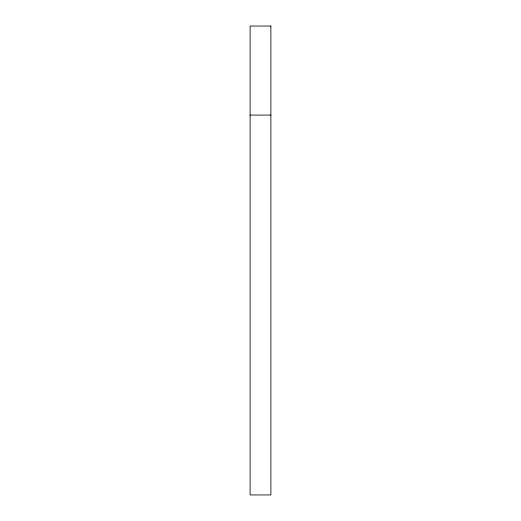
<?xml version="1.0" encoding="UTF-8"?>
<svg xmlns="http://www.w3.org/2000/svg" width="521" height="521" viewBox="0 0 521 521"><rect width="100%" height="100%" fill="white"/><g stroke="black" fill="none" stroke-linecap="round" stroke-linejoin="round"><path stroke-width="0.78" d="M250.113 115.082L270.887 115.082M270.887 26.05L250.113 26.05L250.113 494.95L270.887 494.95L270.887 26.05"/></g></svg>
